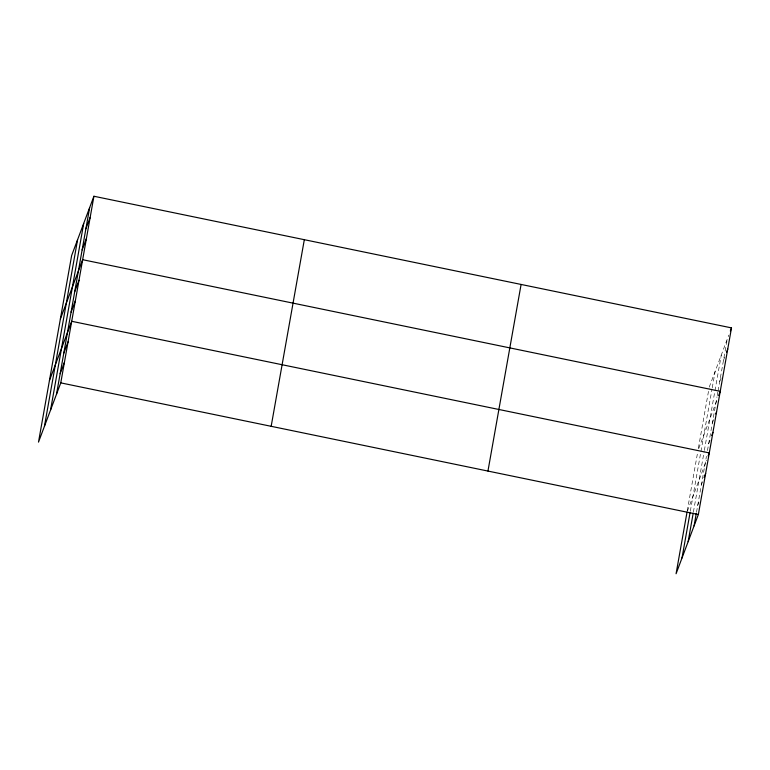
<?xml version="1.0" encoding="UTF-8"?>
<svg xmlns="http://www.w3.org/2000/svg" width="770" height="770" viewBox="0 0 770 770"><rect width="100%" height="100%" fill="white"/><g stroke="black" fill="none" stroke-linecap="round" stroke-linejoin="round"><path stroke-width="0.58" stroke-dasharray="3.85 2.89" d="M687.225 511.02L697.553 452.856M698.38 448.227L709.026 388.301M690.324 511.184L712.038 388.946M712.25 387.772L715.166 371.323M693.404 512.021L704.146 451.576M704.348 450.431L721.288 355.047M696.504 512.185L706.437 456.302M707.447 450.604L716.995 396.829M717.207 395.655L717.832 392.123M718.044 390.948L727.226 339.252M709.237 387.127L728.776 335.114M723.473 360.399L724.637 357.299M719.709 381.554L722.048 375.346M698.708 448.602L717.12 399.601M712.308 423.231L714.252 418.062M708.66 443.761L710.219 439.622M687.389 511.174L706.571 460.152M701.374 484.811L702.538 481.712M697.726 505.341L698.89 502.242"/><path stroke-width="1.16" d="M44.439 426.32L77.587 239.701M50.56 410.044L83.709 223.425M56.499 394.24L89.647 207.621M93.921 196.254L71.648 255.496L38.5 442.115L60.772 382.873L93.921 196.254L731.5 327.885L698.351 514.504L676.079 573.746L687.023 512.156M271.165 426.311L304.323 239.691M487.949 471.067L521.097 284.448M682.018 557.942L690.122 512.329M688.139 541.666L693.202 513.157M694.078 525.871L696.301 513.33M85.884 228.777L90.157 217.41M82.13 249.923L86.404 238.556M60.378 318.944L82.65 259.702L720.229 391.333L718.679 395.462M74.728 291.599L79.002 280.232M71.081 312.129L75.354 300.762M49.444 380.534L71.706 321.292L709.285 452.914L708.121 456.023M63.785 353.189L68.058 341.822M60.137 373.719L64.41 362.352M730.335 330.985L731.5 327.885M726.582 352.131L727.746 349.031M715.802 413.933L716.581 411.863M711.769 435.493L712.933 432.394M704.088 477.583L705.647 473.444M60.772 382.873L698.351 514.504"/></g></svg>
